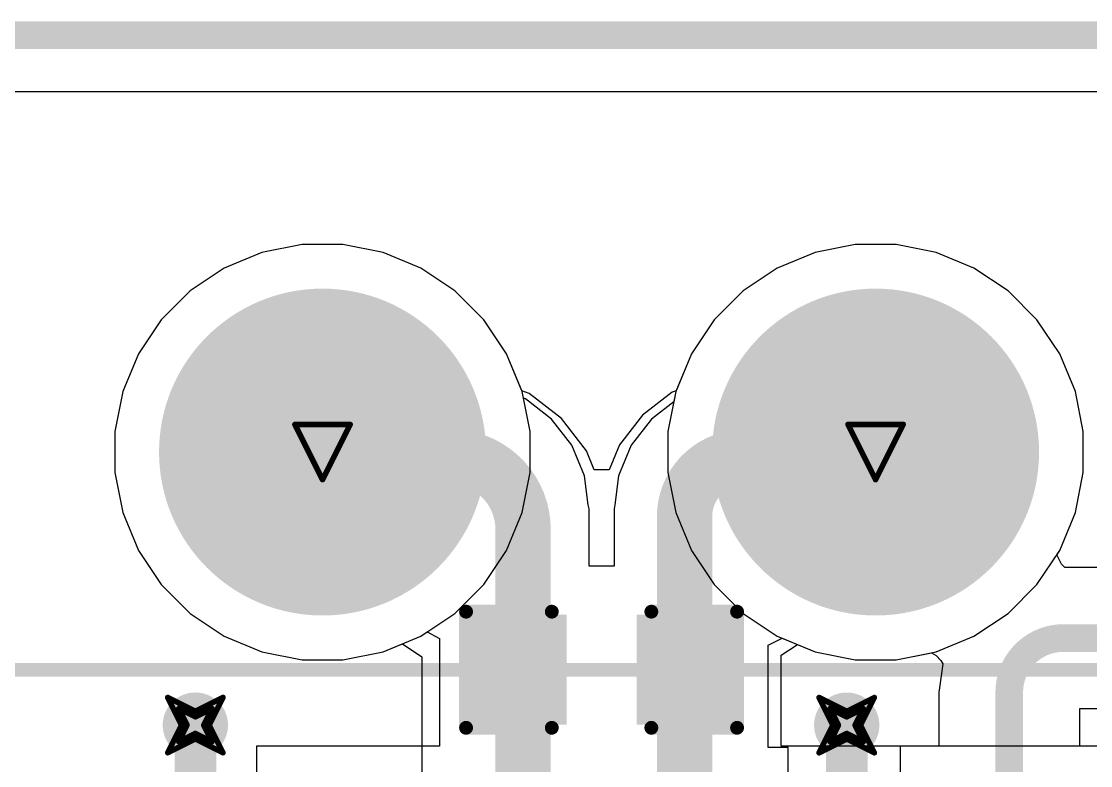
# Model space of a CAD drawing. Header units: inches. Extents: x -2 to 5376, y -4 to 5426.
# Drawn here: x 57.08 to 66.9, y 89.8 to 96.64 of the extents above; entities that cross this region are included whole.
import ezdxf

# ---------------------------------------------------------------- set-up
doc = ezdxf.new("R2010")
doc.units = ezdxf.units.IN
for name, color, linetype in [('Board Outline', 216, 'Continuous'), ('Bottom Layer', 5, 'Continuous'), ('Bottom Overlay', 54, 'Continuous'), ('Bottom Paste', 16, 'Continuous'), ('Bottom Solder', 6, 'Continuous'), ('Drill Drawing', 1, 'Continuous'), ('Layer 1', 16, 'Continuous'), ('Layer 2', 76, 'Continuous'), ('Multi-Layer', 9, 'Continuous'), ('Pad Holes', 156, 'Continuous'), ('Top Layer', 1, 'Continuous'), ('Top Overlay', 2, 'Continuous'), ('Top Solder', 216, 'Continuous'), ('Via Holes', 16, 'Continuous')]:
    doc.layers.add(name, color=color, linetype=linetype)

# ---------------------------------------------------------------- blocks, each defined once
blk = doc.blocks.new('C___0603_B_112')
at = {"layer": 'Bottom Layer'}
for points in [[(-1.143, -0.4445), (-1.143, 0.4445), (-0.381, 0.4445), (-0.381, -0.4445)], [(0.381, -0.4445), (0.381, 0.4445), (1.143, 0.4445), (1.143, -0.4445)]]:
    blk.add_hatch(color=5, dxfattribs=at).paths.add_polyline_path(points)
at = {"layer": 'Bottom Paste'}
for points in [[(-1.143, -0.4445), (-1.143, 0.4445), (-0.381, 0.4445), (-0.381, -0.4445)], [(0.381, -0.4445), (0.381, 0.4445), (1.143, 0.4445), (1.143, -0.4445)]]:
    blk.add_hatch(color=16, dxfattribs=at).paths.add_polyline_path(points)
at = {"layer": 'Bottom Solder'}
for points in [[(-1.203, -0.5045), (-1.203, 0.5045), (-0.321, 0.5045), (-0.321, -0.5045)], [(0.321, -0.5045), (0.321, 0.5045), (1.203, 0.5045), (1.203, -0.5045)]]:
    blk.add_hatch(color=6, dxfattribs=at).paths.add_polyline_path(points)
at = {"layer": 'Bottom Overlay'}
for points in [[(-1.2446, 0.5334, 0.127, 0.127, 0), (-0.4572, 0.5334, 0.127, 0.127, 0)], [(-1.2446, -0.5334, 0.127, 0.127, 0), (-1.2446, 0.5334, 0.127, 0.127, 0)], [(0.4572, 0.5334, 0.127, 0.127, 0), (1.2446, 0.5334, 0.127, 0.127, 0)], [(1.2446, -0.5334, 0.127, 0.127, 0), (1.2446, 0.5334, 0.127, 0.127, 0)], [(-1.2446, -0.5334, 0.127, 0.127, 0), (-0.4572, -0.5334, 0.127, 0.127, 0)], [(0.4572, -0.5334, 0.127, 0.127, 0), (1.2446, -0.5334, 0.127, 0.127, 0)]]:
    blk.add_lwpolyline(points, format="xyseb", dxfattribs=at)
for points in [[(-1.2764, 0.5334, 0.0635, 0.0635, 1), (-1.2128, 0.5334, 0.0635, 0.0635, 1)], [(-1.2764, 0.5334, 0.0635, 0.0635, 1), (-1.2128, 0.5334, 0.0635, 0.0635, 1)], [(-0.4889, 0.5334, 0.0635, 0.0635, 1), (-0.4254, 0.5334, 0.0635, 0.0635, 1)], [(0.4254, 0.5334, 0.0635, 0.0635, 1), (0.4889, 0.5334, 0.0635, 0.0635, 1)], [(1.2128, 0.5334, 0.0635, 0.0635, 1), (1.2764, 0.5334, 0.0635, 0.0635, 1)], [(1.2128, 0.5334, 0.0635, 0.0635, 1), (1.2764, 0.5334, 0.0635, 0.0635, 1)], [(-1.2764, -0.5334, 0.0635, 0.0635, 1), (-1.2128, -0.5334, 0.0635, 0.0635, 1)], [(-1.2764, -0.5334, 0.0635, 0.0635, 1), (-1.2128, -0.5334, 0.0635, 0.0635, 1)], [(-0.4889, -0.5334, 0.0635, 0.0635, 1), (-0.4254, -0.5334, 0.0635, 0.0635, 1)], [(0.4254, -0.5334, 0.0635, 0.0635, 1), (0.4889, -0.5334, 0.0635, 0.0635, 1)], [(1.2128, -0.5334, 0.0635, 0.0635, 1), (1.2764, -0.5334, 0.0635, 0.0635, 1)], [(1.2128, -0.5334, 0.0635, 0.0635, 1), (1.2764, -0.5334, 0.0635, 0.0635, 1)]]:
    blk.add_lwpolyline(points, format="xyseb", close=True, dxfattribs=at)
blk = doc.blocks.new('DB2ERM_5_08_12P_GN_128')
at = {"layer": 'Bottom Layer'}
h = blk.add_hatch(color=5, dxfattribs=at)
edge = h.paths.add_edge_path()
edge.add_arc((2.54, 0), 1.4, 0, 360)
h = blk.add_hatch(color=5, dxfattribs=at)
edge = h.paths.add_edge_path()
edge.add_arc((7.62, 0), 1.4, 0, 360)
at = {"layer": 'Bottom Solder'}
h = blk.add_hatch(color=6, dxfattribs=at)
edge = h.paths.add_edge_path()
edge.add_arc((2.54, 0), 1.5016, 0, 360)
h = blk.add_hatch(color=6, dxfattribs=at)
edge = h.paths.add_edge_path()
edge.add_arc((7.62, 0), 1.5016, 0, 360)
at = {"layer": 'Layer 1'}
h = blk.add_hatch(color=16, dxfattribs=at)
edge = h.paths.add_edge_path()
edge.add_arc((2.54, 0), 1.4, 0, 360)
h = blk.add_hatch(color=16, dxfattribs=at)
edge = h.paths.add_edge_path()
edge.add_arc((7.62, 0), 1.4, 0, 360)
at = {"layer": 'Layer 2'}
h = blk.add_hatch(color=76, dxfattribs=at)
edge = h.paths.add_edge_path()
edge.add_arc((2.54, 0), 1.4, 0, 360)
h = blk.add_hatch(color=76, dxfattribs=at)
edge = h.paths.add_edge_path()
edge.add_arc((7.62, 0), 1.4, 0, 360)
at = {"layer": 'Multi-Layer'}
h = blk.add_hatch(color=9, dxfattribs=at)
edge = h.paths.add_edge_path()
edge.add_arc((2.54, 0), 1.4, 0, 360)
h = blk.add_hatch(color=9, dxfattribs=at)
edge = h.paths.add_edge_path()
edge.add_arc((7.62, 0), 1.4, 0, 360)
at = {"layer": 'Pad Holes'}
h = blk.add_hatch(color=7, dxfattribs=at)
edge = h.paths.add_edge_path()
edge.add_arc((2.54, 0), 0.95, 0, 360)
h = blk.add_hatch(color=7, dxfattribs=at)
edge = h.paths.add_edge_path()
edge.add_arc((7.62, 0), 0.95, 0, 360)
at = {"layer": 'Top Layer'}
h = blk.add_hatch(color=1, dxfattribs=at)
edge = h.paths.add_edge_path()
edge.add_arc((2.54, 0), 1.4, 0, 360)
h = blk.add_hatch(color=1, dxfattribs=at)
edge = h.paths.add_edge_path()
edge.add_arc((7.62, 0), 1.4, 0, 360)
at = {"layer": 'Top Solder'}
h = blk.add_hatch(color=216, dxfattribs=at)
edge = h.paths.add_edge_path()
edge.add_arc((2.54, 0), 1.5016, 0, 360)
h = blk.add_hatch(color=216, dxfattribs=at)
edge = h.paths.add_edge_path()
edge.add_arc((7.62, 0), 1.5016, 0, 360)
at = {"layer": 'Top Overlay'}
blk.add_lwpolyline([(35.6362, 2, 0.127, 0.127, 0), (-35.6362, 2, 0.127, 0.127, 0)], format="xyseb", dxfattribs=at)

msp = doc.modelspace()

# ---------------------------------------------------------------- hatches: boundary and pattern name
at = {"layer": 'Bottom Layer'}
h = msp.add_hatch(color=5, dxfattribs=at)
edge = h.paths.add_edge_path()
edge.add_arc((58.677, 90.1706), 0.3, 0, 360)
h = msp.add_hatch(color=5, dxfattribs=at)
edge = h.paths.add_edge_path()
edge.add_arc((64.6598, 90.17), 0.3, 0, 360)
at = {"layer": 'Layer 1'}
h = msp.add_hatch(color=16, dxfattribs=at)
edge = h.paths.add_edge_path()
edge.add_arc((58.677, 90.1706), 0.3, 0, 360)
h = msp.add_hatch(color=16, dxfattribs=at)
edge = h.paths.add_edge_path()
edge.add_arc((64.6598, 90.17), 0.3, 0, 360)
at = {"layer": 'Layer 2'}
h = msp.add_hatch(color=76, dxfattribs=at)
edge = h.paths.add_edge_path()
edge.add_arc((58.677, 90.1706), 0.3, 0, 360)
h = msp.add_hatch(color=76, dxfattribs=at)
edge = h.paths.add_edge_path()
edge.add_arc((64.6598, 90.17), 0.3, 0, 360)
at = {"layer": 'Top Layer'}
h = msp.add_hatch(color=1, dxfattribs=at)
edge = h.paths.add_edge_path()
edge.add_arc((58.677, 90.1706), 0.3, 0, 360)
h = msp.add_hatch(color=1, dxfattribs=at)
edge = h.paths.add_edge_path()
edge.add_arc((64.6598, 90.17), 0.3, 0, 360)
at = {"layer": 'Via Holes'}
h = msp.add_hatch(color=7, dxfattribs=at)
edge = h.paths.add_edge_path()
edge.add_arc((58.677, 90.1706), 0.15, 0, 360)
h = msp.add_hatch(color=7, dxfattribs=at)
edge = h.paths.add_edge_path()
edge.add_arc((64.6598, 90.17), 0.15, 0, 360)

# ---------------------------------------------------------------- linework, layer by layer
at = {"layer": 'Board Outline'}
msp.add_lwpolyline([(1.478, 96.5092, 0.254, 0.254, 0), (135.382, 96.5092, 0.254, 0.254, 0)], format="xyseb", dxfattribs=at)
at = {"layer": 'Bottom Layer'}
for p, q in [((29.972, 95.9912), (109.0545, 95.9912)), ((59.6571, 94.5872), (59.2885, 94.5139)), ((60.0329, 94.5872), (59.6571, 94.5872)), ((60.4016, 94.5139), (60.0329, 94.5872)), ((64.7371, 94.5872), (64.3685, 94.5139)), ((65.1129, 94.5872), (64.7371, 94.5872)), ((65.4816, 94.5139), (65.1129, 94.5872)), ((59.2885, 94.5139), (58.9413, 94.3701)), ((60.7488, 94.3701), (60.4016, 94.5139)), ((64.3685, 94.5139), (64.0213, 94.3701)), ((65.8288, 94.3701), (65.4816, 94.5139)), ((58.9413, 94.3701), (58.6287, 94.1613)), ((61.0613, 94.1613), (60.7488, 94.3701)), ((64.0213, 94.3701), (63.7087, 94.1613)), ((66.1413, 94.1613), (65.8288, 94.3701)), ((58.6287, 94.1613), (58.363, 93.8955)), ((61.3271, 93.8955), (61.0613, 94.1613)), ((63.7087, 94.1613), (63.443, 93.8955)), ((66.4071, 93.8955), (66.1413, 94.1613)), ((58.363, 93.8955), (58.1542, 93.583)), ((61.5359, 93.583), (61.3271, 93.8955)), ((63.443, 93.8955), (63.2342, 93.583)), ((66.6159, 93.583), (66.4071, 93.8955)), ((58.1542, 93.583), (58.0104, 93.2358)), ((61.6797, 93.2358), (61.5359, 93.583)), ((63.2342, 93.583), (63.0904, 93.2358)), ((66.7597, 93.2358), (66.6159, 93.583)), ((58.0104, 93.2358), (57.937, 92.8671)), ((61.6918, 93.1749), (61.6797, 93.2358)), ((63.0904, 93.2358), (63.0713, 93.1399)), ((66.833, 92.8671), (66.7597, 93.2358)), ((61.7084, 93.1681), (61.6918, 93.1749)), ((61.9497, 92.9829), (61.7084, 93.1681)), ((63.0713, 93.1399), (62.8666, 92.9829)), ((62.1349, 92.7415), (61.9497, 92.9829)), ((62.8666, 92.9829), (62.6814, 92.7415)), ((57.937, 92.8671), (57.937, 92.4913)), ((66.833, 92.4913), (66.833, 92.8671)), ((62.2514, 92.4604), (62.1349, 92.7415)), ((62.6814, 92.7415), (62.565, 92.4604)), ((57.937, 92.4913), (58.0104, 92.1227)), ((62.2862, 92.1955), (62.2514, 92.4604)), ((62.565, 92.4604), (62.5301, 92.1955)), ((66.7597, 92.1227), (66.833, 92.4913)), ((58.0104, 92.1227), (58.1542, 91.7755)), ((62.2935, 92.1588), (62.2862, 92.1955)), ((62.2935, 91.6318), (62.2935, 92.1588)), ((62.5301, 92.1955), (62.5228, 92.1588)), ((62.5228, 92.1588), (62.5228, 91.6901)), ((66.6159, 91.7755), (66.7597, 92.1227)), ((58.1542, 91.7755), (58.363, 91.4629)), ((66.4071, 91.4629), (66.6159, 91.7755)), ((62.5227, 91.6318), (62.2935, 91.6318)), ((62.5228, 91.6901), (62.5227, 91.6893)), ((62.5227, 91.6893), (62.5227, 91.6318)), ((58.363, 91.4629), (58.6287, 91.1972)), ((66.1413, 91.1972), (66.4071, 91.4629)), ((58.6287, 91.1972), (58.9413, 90.9884)), ((65.8288, 90.9884), (66.1413, 91.1972)), ((58.9413, 90.9884), (59.2885, 90.8446)), ((65.4816, 90.8446), (65.8288, 90.9884)), ((60.4016, 90.8446), (60.5792, 90.9181)), ((60.5792, 90.9181), (60.757, 90.7993)), ((64.059, 90.8127), (64.2068, 90.9115)), ((64.2068, 90.9115), (64.3685, 90.8446)), ((59.2885, 90.8446), (59.6571, 90.7712)), ((59.6571, 90.7712), (60.0329, 90.7712)), ((60.0329, 90.7712), (60.4016, 90.8446)), ((60.757, 90.7993), (60.757, 89.7268)), ((64.059, 89.9764), (64.059, 90.8127)), ((64.3685, 90.8446), (64.7371, 90.7712)), ((64.7371, 90.7712), (65.1129, 90.7712)), ((65.1129, 90.7712), (65.4816, 90.8446)), ((65.1494, 89.9764), (64.059, 89.9764)), ((67.0544, 89.977), (65.1494, 89.977)), ((65.1494, 89.977), (65.1494, 89.9764))]:
    msp.add_line(p, q, dxfattribs=at)
for points in [[(59.845, 92.6792, 0.254, 0.254, 0), (61.1257, 92.6792, 0.254, 0.254, 0)], [(61.1257, 92.6792, 0.254, 0.254, -0.414214), (61.6461, 92.1588, 0.254, 0.254, 0)], [(63.1703, 92.1588, 0.254, 0.254, -0.414214), (63.6907, 92.6792, 0.254, 0.254, 0)], [(63.6907, 92.6792, 0.254, 0.254, 0), (64.925, 92.6792, 0.254, 0.254, 0)], [(61.6461, 90.6792, 0.254, 0.254, 0), (61.6461, 92.1588, 0.254, 0.254, 0)], [(63.1703, 91.6893, 0.254, 0.254, 0), (63.1703, 92.1588, 0.254, 0.254, 0)], [(63.1701, 90.6792, 0.254, 0.254, 0), (63.1701, 91.6893, 0.254, 0.254, 0)], [(63.1701, 91.6893, 0.254, 0.254, 0), (63.1703, 91.6893, 0.254, 0.254, 0)], [(61.6474, 86.7159, 0.254, 0.254, 0), (61.6474, 90.678, 0.254, 0.254, 0)]]:
    msp.add_lwpolyline(points, format="xyseb", dxfattribs=at)
for points in [[(59.7815, 92.6792, 0.127, 0.127, 1), (59.9085, 92.6792, 0.127, 0.127, 1)], [(61.0622, 92.6792, 0.127, 0.127, 1), (61.1892, 92.6792, 0.127, 0.127, 1)], [(61.0622, 92.6792, 0.127, 0.127, 1), (61.1892, 92.6792, 0.127, 0.127, 1)], [(63.6272, 92.6792, 0.127, 0.127, 1), (63.7542, 92.6792, 0.127, 0.127, 1)], [(63.6272, 92.6792, 0.127, 0.127, 1), (63.7542, 92.6792, 0.127, 0.127, 1)], [(64.8615, 92.6792, 0.127, 0.127, 1), (64.9885, 92.6792, 0.127, 0.127, 1)], [(61.5826, 92.1588, 0.127, 0.127, 1), (61.7096, 92.1588, 0.127, 0.127, 1)], [(61.5826, 92.1588, 0.127, 0.127, 1), (61.7096, 92.1588, 0.127, 0.127, 1)], [(63.1068, 92.1588, 0.127, 0.127, 1), (63.2338, 92.1588, 0.127, 0.127, 1)], [(63.1068, 92.1588, 0.127, 0.127, 1), (63.2338, 92.1588, 0.127, 0.127, 1)], [(63.1066, 91.6893, 0.127, 0.127, 1), (63.2336, 91.6893, 0.127, 0.127, 1)], [(63.1066, 91.6893, 0.127, 0.127, 1), (63.2336, 91.6893, 0.127, 0.127, 1)], [(63.1068, 91.6893, 0.127, 0.127, 1), (63.2338, 91.6893, 0.127, 0.127, 1)], [(63.1068, 91.6893, 0.127, 0.127, 1), (63.2338, 91.6893, 0.127, 0.127, 1)], [(61.5826, 90.6792, 0.127, 0.127, 1), (61.7096, 90.6792, 0.127, 0.127, 1)], [(61.5839, 90.678, 0.127, 0.127, 1), (61.7109, 90.678, 0.127, 0.127, 1)], [(63.1066, 90.6792, 0.127, 0.127, 1), (63.2336, 90.6792, 0.127, 0.127, 1)]]:
    msp.add_lwpolyline(points, format="xyseb", close=True, dxfattribs=at)
at = {"layer": 'Drill Drawing'}
for points in [[(59.591, 92.9332, 0.0508, 0.0508, 0), (60.099, 92.9332, 0.0508, 0.0508, 0)], [(59.591, 92.9332, 0.0508, 0.0508, 0), (59.845, 92.4252, 0.0508, 0.0508, 0)], [(59.845, 92.4252, 0.0508, 0.0508, 0), (60.099, 92.9332, 0.0508, 0.0508, 0)], [(64.671, 92.9332, 0.0508, 0.0508, 0), (65.179, 92.9332, 0.0508, 0.0508, 0)], [(64.671, 92.9332, 0.0508, 0.0508, 0), (64.925, 92.4252, 0.0508, 0.0508, 0)], [(64.925, 92.4252, 0.0508, 0.0508, 0), (65.179, 92.9332, 0.0508, 0.0508, 0)], [(58.423, 90.4246, 0.0508, 0.0508, 0), (58.677, 90.2976, 0.0508, 0.0508, 0)], [(58.423, 90.4246, 0.0508, 0.0508, 0), (58.55, 90.1706, 0.0508, 0.0508, 0)], [(58.677, 90.2976, 0.0508, 0.0508, 0), (58.931, 90.4246, 0.0508, 0.0508, 0)], [(58.804, 90.1706, 0.0508, 0.0508, 0), (58.931, 90.4246, 0.0508, 0.0508, 0)], [(64.4058, 90.424, 0.0508, 0.0508, 0), (64.6598, 90.297, 0.0508, 0.0508, 0)], [(64.4058, 90.424, 0.0508, 0.0508, 0), (64.5328, 90.17, 0.0508, 0.0508, 0)], [(64.6598, 90.297, 0.0508, 0.0508, 0), (64.9138, 90.424, 0.0508, 0.0508, 0)], [(64.7868, 90.17, 0.0508, 0.0508, 0), (64.9138, 90.424, 0.0508, 0.0508, 0)], [(58.5246, 90.323, 0.0508, 0.0508, 0), (58.677, 90.2468, 0.0508, 0.0508, 0)], [(58.5246, 90.323, 0.0508, 0.0508, 0), (58.6008, 90.1706, 0.0508, 0.0508, 0)], [(58.677, 90.2468, 0.0508, 0.0508, 0), (58.8294, 90.323, 0.0508, 0.0508, 0)], [(58.7532, 90.1706, 0.0508, 0.0508, 0), (58.8294, 90.323, 0.0508, 0.0508, 0)], [(64.5074, 90.3224, 0.0508, 0.0508, 0), (64.6598, 90.2462, 0.0508, 0.0508, 0)], [(64.5074, 90.3224, 0.0508, 0.0508, 0), (64.5836, 90.17, 0.0508, 0.0508, 0)], [(64.6598, 90.2462, 0.0508, 0.0508, 0), (64.8122, 90.3224, 0.0508, 0.0508, 0)], [(64.736, 90.17, 0.0508, 0.0508, 0), (64.8122, 90.3224, 0.0508, 0.0508, 0)], [(58.423, 89.9166, 0.0508, 0.0508, 0), (58.55, 90.1706, 0.0508, 0.0508, 0)], [(58.5246, 90.0182, 0.0508, 0.0508, 0), (58.6008, 90.1706, 0.0508, 0.0508, 0)], [(58.7532, 90.1706, 0.0508, 0.0508, 0), (58.8294, 90.0182, 0.0508, 0.0508, 0)], [(58.804, 90.1706, 0.0508, 0.0508, 0), (58.931, 89.9166, 0.0508, 0.0508, 0)], [(64.4058, 89.916, 0.0508, 0.0508, 0), (64.5328, 90.17, 0.0508, 0.0508, 0)], [(64.5074, 90.0176, 0.0508, 0.0508, 0), (64.5836, 90.17, 0.0508, 0.0508, 0)], [(64.736, 90.17, 0.0508, 0.0508, 0), (64.8122, 90.0176, 0.0508, 0.0508, 0)], [(64.7868, 90.17, 0.0508, 0.0508, 0), (64.9138, 89.916, 0.0508, 0.0508, 0)], [(58.423, 89.9166, 0.0508, 0.0508, 0), (58.677, 90.0436, 0.0508, 0.0508, 0)], [(58.5246, 90.0182, 0.0508, 0.0508, 0), (58.677, 90.0944, 0.0508, 0.0508, 0)], [(58.677, 90.0944, 0.0508, 0.0508, 0), (58.8294, 90.0182, 0.0508, 0.0508, 0)], [(58.677, 90.0436, 0.0508, 0.0508, 0), (58.931, 89.9166, 0.0508, 0.0508, 0)], [(64.4058, 89.916, 0.0508, 0.0508, 0), (64.6598, 90.043, 0.0508, 0.0508, 0)], [(64.5074, 90.0176, 0.0508, 0.0508, 0), (64.6598, 90.0938, 0.0508, 0.0508, 0)], [(64.6598, 90.0938, 0.0508, 0.0508, 0), (64.8122, 90.0176, 0.0508, 0.0508, 0)], [(64.6598, 90.043, 0.0508, 0.0508, 0), (64.9138, 89.916, 0.0508, 0.0508, 0)]]:
    msp.add_lwpolyline(points, format="xyseb", dxfattribs=at)
for points in [[(59.5783, 92.9332, 0.0254, 0.0254, 1), (59.6037, 92.9332, 0.0254, 0.0254, 1)], [(59.5783, 92.9332, 0.0254, 0.0254, 1), (59.6037, 92.9332, 0.0254, 0.0254, 1)], [(60.0863, 92.9332, 0.0254, 0.0254, 1), (60.1117, 92.9332, 0.0254, 0.0254, 1)], [(60.0863, 92.9332, 0.0254, 0.0254, 1), (60.1117, 92.9332, 0.0254, 0.0254, 1)], [(64.6583, 92.9332, 0.0254, 0.0254, 1), (64.6837, 92.9332, 0.0254, 0.0254, 1)], [(64.6583, 92.9332, 0.0254, 0.0254, 1), (64.6837, 92.9332, 0.0254, 0.0254, 1)], [(65.1663, 92.9332, 0.0254, 0.0254, 1), (65.1917, 92.9332, 0.0254, 0.0254, 1)], [(65.1663, 92.9332, 0.0254, 0.0254, 1), (65.1917, 92.9332, 0.0254, 0.0254, 1)], [(59.8323, 92.4252, 0.0254, 0.0254, 1), (59.8577, 92.4252, 0.0254, 0.0254, 1)], [(59.8323, 92.4252, 0.0254, 0.0254, 1), (59.8577, 92.4252, 0.0254, 0.0254, 1)], [(64.9123, 92.4252, 0.0254, 0.0254, 1), (64.9377, 92.4252, 0.0254, 0.0254, 1)], [(64.9123, 92.4252, 0.0254, 0.0254, 1), (64.9377, 92.4252, 0.0254, 0.0254, 1)], [(58.4103, 90.4246, 0.0254, 0.0254, 1), (58.4357, 90.4246, 0.0254, 0.0254, 1)], [(58.4103, 90.4246, 0.0254, 0.0254, 1), (58.4357, 90.4246, 0.0254, 0.0254, 1)], [(58.9183, 90.4246, 0.0254, 0.0254, 1), (58.9437, 90.4246, 0.0254, 0.0254, 1)], [(58.9183, 90.4246, 0.0254, 0.0254, 1), (58.9437, 90.4246, 0.0254, 0.0254, 1)], [(64.3931, 90.424, 0.0254, 0.0254, 1), (64.4185, 90.424, 0.0254, 0.0254, 1)], [(64.3931, 90.424, 0.0254, 0.0254, 1), (64.4185, 90.424, 0.0254, 0.0254, 1)], [(64.9011, 90.424, 0.0254, 0.0254, 1), (64.9265, 90.424, 0.0254, 0.0254, 1)], [(64.9011, 90.424, 0.0254, 0.0254, 1), (64.9265, 90.424, 0.0254, 0.0254, 1)], [(58.5119, 90.323, 0.0254, 0.0254, 1), (58.5373, 90.323, 0.0254, 0.0254, 1)], [(58.5119, 90.323, 0.0254, 0.0254, 1), (58.5373, 90.323, 0.0254, 0.0254, 1)], [(58.6643, 90.2976, 0.0254, 0.0254, 1), (58.6897, 90.2976, 0.0254, 0.0254, 1)], [(58.6643, 90.2976, 0.0254, 0.0254, 1), (58.6897, 90.2976, 0.0254, 0.0254, 1)], [(58.6643, 90.2468, 0.0254, 0.0254, 1), (58.6897, 90.2468, 0.0254, 0.0254, 1)], [(58.6643, 90.2468, 0.0254, 0.0254, 1), (58.6897, 90.2468, 0.0254, 0.0254, 1)], [(58.8167, 90.323, 0.0254, 0.0254, 1), (58.8421, 90.323, 0.0254, 0.0254, 1)], [(58.8167, 90.323, 0.0254, 0.0254, 1), (58.8421, 90.323, 0.0254, 0.0254, 1)], [(64.4947, 90.3224, 0.0254, 0.0254, 1), (64.5201, 90.3224, 0.0254, 0.0254, 1)], [(64.4947, 90.3224, 0.0254, 0.0254, 1), (64.5201, 90.3224, 0.0254, 0.0254, 1)], [(64.6471, 90.297, 0.0254, 0.0254, 1), (64.6725, 90.297, 0.0254, 0.0254, 1)], [(64.6471, 90.297, 0.0254, 0.0254, 1), (64.6725, 90.297, 0.0254, 0.0254, 1)], [(64.6471, 90.2462, 0.0254, 0.0254, 1), (64.6725, 90.2462, 0.0254, 0.0254, 1)], [(64.6471, 90.2462, 0.0254, 0.0254, 1), (64.6725, 90.2462, 0.0254, 0.0254, 1)], [(64.7995, 90.3224, 0.0254, 0.0254, 1), (64.8249, 90.3224, 0.0254, 0.0254, 1)], [(64.7995, 90.3224, 0.0254, 0.0254, 1), (64.8249, 90.3224, 0.0254, 0.0254, 1)], [(58.5373, 90.1706, 0.0254, 0.0254, 1), (58.5627, 90.1706, 0.0254, 0.0254, 1)], [(58.5373, 90.1706, 0.0254, 0.0254, 1), (58.5627, 90.1706, 0.0254, 0.0254, 1)], [(58.5881, 90.1706, 0.0254, 0.0254, 1), (58.6135, 90.1706, 0.0254, 0.0254, 1)], [(58.5881, 90.1706, 0.0254, 0.0254, 1), (58.6135, 90.1706, 0.0254, 0.0254, 1)], [(58.7405, 90.1706, 0.0254, 0.0254, 1), (58.7659, 90.1706, 0.0254, 0.0254, 1)], [(58.7405, 90.1706, 0.0254, 0.0254, 1), (58.7659, 90.1706, 0.0254, 0.0254, 1)], [(58.7913, 90.1706, 0.0254, 0.0254, 1), (58.8167, 90.1706, 0.0254, 0.0254, 1)], [(58.7913, 90.1706, 0.0254, 0.0254, 1), (58.8167, 90.1706, 0.0254, 0.0254, 1)], [(64.5201, 90.17, 0.0254, 0.0254, 1), (64.5455, 90.17, 0.0254, 0.0254, 1)], [(64.5201, 90.17, 0.0254, 0.0254, 1), (64.5455, 90.17, 0.0254, 0.0254, 1)], [(64.5709, 90.17, 0.0254, 0.0254, 1), (64.5963, 90.17, 0.0254, 0.0254, 1)], [(64.5709, 90.17, 0.0254, 0.0254, 1), (64.5963, 90.17, 0.0254, 0.0254, 1)], [(64.7233, 90.17, 0.0254, 0.0254, 1), (64.7487, 90.17, 0.0254, 0.0254, 1)], [(64.7233, 90.17, 0.0254, 0.0254, 1), (64.7487, 90.17, 0.0254, 0.0254, 1)], [(64.7741, 90.17, 0.0254, 0.0254, 1), (64.7995, 90.17, 0.0254, 0.0254, 1)], [(64.7741, 90.17, 0.0254, 0.0254, 1), (64.7995, 90.17, 0.0254, 0.0254, 1)], [(58.6643, 90.0944, 0.0254, 0.0254, 1), (58.6897, 90.0944, 0.0254, 0.0254, 1)], [(58.6643, 90.0944, 0.0254, 0.0254, 1), (58.6897, 90.0944, 0.0254, 0.0254, 1)], [(58.6643, 90.0436, 0.0254, 0.0254, 1), (58.6897, 90.0436, 0.0254, 0.0254, 1)], [(58.6643, 90.0436, 0.0254, 0.0254, 1), (58.6897, 90.0436, 0.0254, 0.0254, 1)], [(64.6471, 90.0938, 0.0254, 0.0254, 1), (64.6725, 90.0938, 0.0254, 0.0254, 1)], [(64.6471, 90.0938, 0.0254, 0.0254, 1), (64.6725, 90.0938, 0.0254, 0.0254, 1)], [(64.6471, 90.043, 0.0254, 0.0254, 1), (64.6725, 90.043, 0.0254, 0.0254, 1)], [(64.6471, 90.043, 0.0254, 0.0254, 1), (64.6725, 90.043, 0.0254, 0.0254, 1)], [(58.5119, 90.0182, 0.0254, 0.0254, 1), (58.5373, 90.0182, 0.0254, 0.0254, 1)], [(58.5119, 90.0182, 0.0254, 0.0254, 1), (58.5373, 90.0182, 0.0254, 0.0254, 1)], [(58.8167, 90.0182, 0.0254, 0.0254, 1), (58.8421, 90.0182, 0.0254, 0.0254, 1)], [(58.8167, 90.0182, 0.0254, 0.0254, 1), (58.8421, 90.0182, 0.0254, 0.0254, 1)], [(64.4947, 90.0176, 0.0254, 0.0254, 1), (64.5201, 90.0176, 0.0254, 0.0254, 1)], [(64.4947, 90.0176, 0.0254, 0.0254, 1), (64.5201, 90.0176, 0.0254, 0.0254, 1)], [(64.7995, 90.0176, 0.0254, 0.0254, 1), (64.8249, 90.0176, 0.0254, 0.0254, 1)], [(64.7995, 90.0176, 0.0254, 0.0254, 1), (64.8249, 90.0176, 0.0254, 0.0254, 1)], [(58.4103, 89.9166, 0.0254, 0.0254, 1), (58.4357, 89.9166, 0.0254, 0.0254, 1)], [(58.4103, 89.9166, 0.0254, 0.0254, 1), (58.4357, 89.9166, 0.0254, 0.0254, 1)], [(58.9183, 89.9166, 0.0254, 0.0254, 1), (58.9437, 89.9166, 0.0254, 0.0254, 1)], [(58.9183, 89.9166, 0.0254, 0.0254, 1), (58.9437, 89.9166, 0.0254, 0.0254, 1)], [(64.3931, 89.916, 0.0254, 0.0254, 1), (64.4185, 89.916, 0.0254, 0.0254, 1)], [(64.3931, 89.916, 0.0254, 0.0254, 1), (64.4185, 89.916, 0.0254, 0.0254, 1)], [(64.9011, 89.916, 0.0254, 0.0254, 1), (64.9265, 89.916, 0.0254, 0.0254, 1)], [(64.9011, 89.916, 0.0254, 0.0254, 1), (64.9265, 89.916, 0.0254, 0.0254, 1)]]:
    msp.add_lwpolyline(points, format="xyseb", close=True, dxfattribs=at)
at = {"layer": 'Layer 1'}
for p, q in [((3.7974, 95.9912), (109.0545, 95.9912)), ((59.6571, 94.5872), (59.2885, 94.5139)), ((60.0329, 94.5872), (59.6571, 94.5872)), ((60.4016, 94.5139), (60.0329, 94.5872)), ((64.7371, 94.5872), (64.3685, 94.5139)), ((65.1129, 94.5872), (64.7371, 94.5872)), ((65.4816, 94.5139), (65.1129, 94.5872)), ((59.2885, 94.5139), (58.9413, 94.3701)), ((60.7488, 94.3701), (60.4016, 94.5139)), ((64.3685, 94.5139), (64.0213, 94.3701)), ((65.8288, 94.3701), (65.4816, 94.5139)), ((58.9413, 94.3701), (58.6287, 94.1613)), ((61.0613, 94.1613), (60.7488, 94.3701)), ((64.0213, 94.3701), (63.7087, 94.1613)), ((66.1413, 94.1613), (65.8288, 94.3701)), ((58.6287, 94.1613), (58.363, 93.8955)), ((61.3271, 93.8955), (61.0613, 94.1613)), ((63.7087, 94.1613), (63.443, 93.8955)), ((66.4071, 93.8955), (66.1413, 94.1613)), ((58.363, 93.8955), (58.1542, 93.583)), ((61.5359, 93.583), (61.3271, 93.8955)), ((63.443, 93.8955), (63.2342, 93.583)), ((66.6159, 93.583), (66.4071, 93.8955)), ((58.1542, 93.583), (58.0104, 93.2358)), ((61.6797, 93.2358), (61.5359, 93.583)), ((63.2342, 93.583), (63.0904, 93.2358)), ((66.7597, 93.2358), (66.6159, 93.583)), ((58.0104, 93.2358), (57.937, 92.8671)), ((61.753, 92.8671), (61.6797, 93.2358)), ((63.0904, 93.2358), (63.017, 92.8671)), ((66.833, 92.8671), (66.7597, 93.2358)), ((57.937, 92.8671), (57.937, 92.4913)), ((61.753, 92.4913), (61.753, 92.8671)), ((63.017, 92.8671), (63.017, 92.4913)), ((66.833, 92.4913), (66.833, 92.8671)), ((57.937, 92.4913), (58.0104, 92.1227)), ((61.6797, 92.1227), (61.753, 92.4913)), ((63.017, 92.4913), (63.0904, 92.1227)), ((66.7597, 92.1227), (66.833, 92.4913)), ((58.0104, 92.1227), (58.1542, 91.7755)), ((61.5359, 91.7755), (61.6797, 92.1227)), ((63.0904, 92.1227), (63.2342, 91.7755)), ((66.6159, 91.7755), (66.7597, 92.1227)), ((58.1542, 91.7755), (58.363, 91.4629)), ((61.3271, 91.4629), (61.5359, 91.7755)), ((63.2342, 91.7755), (63.443, 91.4629)), ((66.4071, 91.4629), (66.6159, 91.7755)), ((58.363, 91.4629), (58.6287, 91.1972)), ((61.0613, 91.1972), (61.3271, 91.4629)), ((63.443, 91.4629), (63.7087, 91.1972)), ((66.1413, 91.1972), (66.4071, 91.4629)), ((58.6287, 91.1972), (58.9413, 90.9884)), ((60.7488, 90.9884), (61.0613, 91.1972)), ((63.7087, 91.1972), (64.0213, 90.9884)), ((65.8288, 90.9884), (66.1413, 91.1972)), ((58.9413, 90.9884), (59.2885, 90.8446)), ((60.4016, 90.8446), (60.7488, 90.9884)), ((64.0213, 90.9884), (64.3685, 90.8446)), ((65.4816, 90.8446), (65.8288, 90.9884)), ((59.2885, 90.8446), (59.6571, 90.7712)), ((59.6571, 90.7712), (60.0329, 90.7712)), ((60.0329, 90.7712), (60.4016, 90.8446)), ((64.3685, 90.8446), (64.7371, 90.7712)), ((64.7371, 90.7712), (65.1129, 90.7712)), ((65.1129, 90.7712), (65.4816, 90.8446))]:
    msp.add_line(p, q, dxfattribs=at)
at = {"layer": 'Layer 2'}
for p, q in [((3.7974, 95.9912), (109.0545, 95.9912)), ((59.6571, 94.5872), (59.2885, 94.5139)), ((60.0329, 94.5872), (59.6571, 94.5872)), ((60.4016, 94.5139), (60.0329, 94.5872)), ((64.7371, 94.5872), (64.3685, 94.5139)), ((65.1129, 94.5872), (64.7371, 94.5872)), ((65.4816, 94.5139), (65.1129, 94.5872)), ((59.2885, 94.5139), (58.9413, 94.3701)), ((60.7488, 94.3701), (60.4016, 94.5139)), ((64.3685, 94.5139), (64.0213, 94.3701)), ((65.8288, 94.3701), (65.4816, 94.5139)), ((58.9413, 94.3701), (58.6287, 94.1613)), ((61.0613, 94.1613), (60.7488, 94.3701)), ((64.0213, 94.3701), (63.7087, 94.1613)), ((66.1413, 94.1613), (65.8288, 94.3701)), ((58.6287, 94.1613), (58.363, 93.8955)), ((61.3271, 93.8955), (61.0613, 94.1613)), ((63.7087, 94.1613), (63.443, 93.8955)), ((66.4071, 93.8955), (66.1413, 94.1613)), ((58.363, 93.8955), (58.1542, 93.583)), ((61.5359, 93.583), (61.3271, 93.8955)), ((63.443, 93.8955), (63.2342, 93.583)), ((66.6159, 93.583), (66.4071, 93.8955)), ((58.1542, 93.583), (58.0104, 93.2358)), ((61.6797, 93.2358), (61.5359, 93.583)), ((63.2342, 93.583), (63.0904, 93.2358)), ((66.7597, 93.2358), (66.6159, 93.583)), ((58.0104, 93.2358), (57.937, 92.8671)), ((61.753, 92.8671), (61.6797, 93.2358)), ((63.0904, 93.2358), (63.017, 92.8671)), ((66.833, 92.8671), (66.7597, 93.2358)), ((57.937, 92.8671), (57.937, 92.4913)), ((61.753, 92.4913), (61.753, 92.8671)), ((63.017, 92.8671), (63.017, 92.4913)), ((66.833, 92.4913), (66.833, 92.8671)), ((57.937, 92.4913), (58.0104, 92.1227)), ((61.6797, 92.1227), (61.753, 92.4913)), ((63.017, 92.4913), (63.0904, 92.1227)), ((66.7597, 92.1227), (66.833, 92.4913)), ((58.0104, 92.1227), (58.1542, 91.7755)), ((61.5359, 91.7755), (61.6797, 92.1227)), ((63.0904, 92.1227), (63.2342, 91.7755)), ((66.6159, 91.7755), (66.7597, 92.1227)), ((58.1542, 91.7755), (58.363, 91.4629)), ((61.3271, 91.4629), (61.5359, 91.7755)), ((63.2342, 91.7755), (63.443, 91.4629)), ((66.4071, 91.4629), (66.6159, 91.7755)), ((58.363, 91.4629), (58.6287, 91.1972)), ((61.0613, 91.1972), (61.3271, 91.4629)), ((63.443, 91.4629), (63.7087, 91.1972)), ((66.1413, 91.1972), (66.4071, 91.4629)), ((58.6287, 91.1972), (58.9413, 90.9884)), ((60.7488, 90.9884), (61.0613, 91.1972)), ((63.7087, 91.1972), (64.0213, 90.9884)), ((65.8288, 90.9884), (66.1413, 91.1972)), ((58.9413, 90.9884), (59.2885, 90.8446)), ((60.4016, 90.8446), (60.7488, 90.9884)), ((64.0213, 90.9884), (64.3685, 90.8446)), ((65.4816, 90.8446), (65.8288, 90.9884)), ((59.2885, 90.8446), (59.6571, 90.7712)), ((59.6571, 90.7712), (60.0329, 90.7712)), ((60.0329, 90.7712), (60.4016, 90.8446)), ((64.3685, 90.8446), (64.7371, 90.7712)), ((64.7371, 90.7712), (65.1129, 90.7712)), ((65.1129, 90.7712), (65.4816, 90.8446))]:
    msp.add_line(p, q, dxfattribs=at)
at = {"layer": 'Top Layer'}
for p, q in [((24.765, 95.9912), (107.2647, 95.9912)), ((59.6571, 94.5872), (59.2885, 94.5139)), ((60.0329, 94.5872), (59.6571, 94.5872)), ((60.4016, 94.5139), (60.0329, 94.5872)), ((64.7371, 94.5872), (64.3685, 94.5139)), ((65.1129, 94.5872), (64.7371, 94.5872)), ((65.4816, 94.5139), (65.1129, 94.5872)), ((59.2885, 94.5139), (58.9413, 94.3701)), ((60.7488, 94.3701), (60.4016, 94.5139)), ((64.3685, 94.5139), (64.0213, 94.3701)), ((65.8288, 94.3701), (65.4816, 94.5139)), ((58.9413, 94.3701), (58.6287, 94.1613)), ((61.0613, 94.1613), (60.7488, 94.3701)), ((64.0213, 94.3701), (63.7087, 94.1613)), ((66.1413, 94.1613), (65.8288, 94.3701)), ((58.6287, 94.1613), (58.363, 93.8955)), ((61.3271, 93.8955), (61.0613, 94.1613)), ((63.7087, 94.1613), (63.443, 93.8955)), ((66.4071, 93.8955), (66.1413, 94.1613)), ((58.363, 93.8955), (58.1542, 93.583)), ((61.5359, 93.583), (61.3271, 93.8955)), ((63.443, 93.8955), (63.2342, 93.583)), ((66.6159, 93.583), (66.4071, 93.8955)), ((58.1542, 93.583), (58.0104, 93.2358)), ((61.6766, 93.2433), (61.5359, 93.583)), ((63.2342, 93.583), (63.0935, 93.2433)), ((66.7597, 93.2358), (66.6159, 93.583)), ((58.0104, 93.2358), (57.937, 92.8671)), ((61.7416, 93.2163), (61.6766, 93.2433)), ((62.0397, 92.9875), (61.7416, 93.2163)), ((63.0566, 93.2281), (62.7833, 93.0184)), ((63.0935, 93.2433), (63.0566, 93.2281)), ((66.833, 92.8671), (66.7597, 93.2358)), ((62.7833, 93.0184), (62.5736, 92.7451)), ((62.2685, 92.6894), (62.0397, 92.9875)), ((57.937, 92.8671), (57.937, 92.4913)), ((66.833, 92.4913), (66.833, 92.8671)), ((62.5736, 92.7451), (62.4783, 92.5149)), ((62.3408, 92.5149), (62.2685, 92.6894)), ((62.4783, 92.5149), (62.3408, 92.5149)), ((57.937, 92.4913), (58.0104, 92.1227)), ((66.7597, 92.1227), (66.833, 92.4913)), ((58.0104, 92.1227), (58.1542, 91.7755)), ((66.6159, 91.7755), (66.7597, 92.1227)), ((58.1542, 91.7755), (58.363, 91.4629)), ((66.5892, 91.7355), (66.6159, 91.7755)), ((66.6338, 91.6502), (66.5892, 91.7355)), ((66.6636, 91.6182), (66.6338, 91.6502)), ((68.2845, 91.6182), (66.6636, 91.6182)), ((58.363, 91.4629), (58.6287, 91.1972)), ((58.6287, 91.1972), (58.9413, 90.9884)), ((58.9413, 90.9884), (59.2885, 90.8446)), ((60.4016, 90.8446), (60.7488, 90.9884)), ((60.7488, 90.9884), (60.8065, 91.0269)), ((60.8065, 91.0269), (60.9185, 90.9671)), ((60.9185, 90.9671), (60.9185, 89.9768)), ((63.9387, 90.905), (64.0657, 90.97)), ((64.0657, 90.97), (64.3685, 90.8446)), ((63.9387, 89.9639), (63.9387, 90.905)), ((59.2885, 90.8446), (59.6571, 90.7712)), ((59.6571, 90.7712), (60.0329, 90.7712)), ((60.0329, 90.7712), (60.4016, 90.8446)), ((64.3685, 90.8446), (64.7371, 90.7712)), ((64.7371, 90.7712), (65.1129, 90.7712)), ((65.1129, 90.7712), (65.4372, 90.8357)), ((65.4372, 90.8357), (65.4808, 90.809)), ((65.4808, 90.809), (65.5247, 90.7643)), ((65.5247, 90.7643), (65.542, 90.7321)), ((65.542, 90.7321), (65.5131, 90.5126)), ((65.5131, 90.5126), (65.5053, 90.4729)), ((65.5053, 90.4729), (65.5053, 89.977)), ((66.8001, 89.977), (66.8001, 90.3234)), ((66.8001, 90.3234), (68.3676, 90.3234)), ((60.7346, 89.9766), (59.2374, 89.9766)), ((59.2374, 89.9766), (59.2374, 88.453)), ((60.9185, 89.9768), (60.7346, 89.9768)), ((60.7346, 89.9768), (60.7346, 89.9766)), ((64.1228, 89.9639), (63.9387, 89.9639)), ((64.1228, 88.4524), (64.1228, 89.9639)), ((65.5053, 89.977), (65.1494, 89.977)), ((65.1494, 89.977), (65.1494, 88.4524)), ((67.0544, 89.977), (66.8001, 89.977))]:
    msp.add_line(p, q, dxfattribs=at)
for points in [[(59.845, 92.6792, 0.508, 0.508, 0), (61.0718, 92.633, 0.508, 0.508, 0)], [(63.6735, 92.6299, 0.508, 0.508, 0), (64.925, 92.6792, 0.508, 0.508, 0)], [(61.0718, 92.633, 0.508, 0.508, -0.392326), (61.6871, 91.9695, 0.508, 0.508, 0)], [(63.1701, 92.0852, 0.508, 0.508, -0.39132), (63.6735, 92.6299, 0.508, 0.508, 0)], [(63.1701, 92.0852, 0.508, 0.508, 0), (63.1701, 91.7358, 0.508, 0.508, 0)], [(61.6871, 91.9695, 0.508, 0.508, 0), (61.6871, 91.8491, 0.508, 0.508, 0)], [(61.6871, 89.0878, 0.508, 0.508, 0), (61.6871, 91.8491, 0.508, 0.508, 0)], [(63.1701, 89.088, 0.508, 0.508, 0), (63.1701, 91.7358, 0.508, 0.508, 0)], [(66.1527, 90.4729, 0.254, 0.254, -0.414214), (66.6506, 90.9708, 0.254, 0.254, 0)], [(66.6506, 90.9708, 0.254, 0.254, 0), (68.5265, 90.9708, 0.254, 0.254, 0)], [(66.1527, 89.088, 0.254, 0.254, 0), (66.1527, 90.4729, 0.254, 0.254, 0)], [(58.6781, 89.088, 0.381, 0.381, 0), (58.6781, 90.1706, 0.381, 0.381, 0)], [(64.6609, 89.0874, 0.381, 0.381, 0), (64.6609, 90.17, 0.381, 0.381, 0)]]:
    msp.add_lwpolyline(points, format="xyseb", dxfattribs=at)
for points in [[(59.718, 92.6792, 0.254, 0.254, 1), (59.972, 92.6792, 0.254, 0.254, 1)], [(64.798, 92.6792, 0.254, 0.254, 1), (65.052, 92.6792, 0.254, 0.254, 1)], [(60.9448, 92.633, 0.254, 0.254, 1), (61.1988, 92.633, 0.254, 0.254, 1)], [(60.9448, 92.633, 0.254, 0.254, 1), (61.1988, 92.633, 0.254, 0.254, 1)], [(63.5465, 92.6299, 0.254, 0.254, 1), (63.8005, 92.6299, 0.254, 0.254, 1)], [(63.5465, 92.6299, 0.254, 0.254, 1), (63.8005, 92.6299, 0.254, 0.254, 1)], [(63.0431, 92.0852, 0.254, 0.254, 1), (63.2971, 92.0852, 0.254, 0.254, 1)], [(63.0431, 92.0852, 0.254, 0.254, 1), (63.2971, 92.0852, 0.254, 0.254, 1)], [(61.5601, 91.9695, 0.254, 0.254, 1), (61.8141, 91.9695, 0.254, 0.254, 1)], [(61.5601, 91.9695, 0.254, 0.254, 1), (61.8141, 91.9695, 0.254, 0.254, 1)], [(61.5601, 91.8491, 0.254, 0.254, 1), (61.8141, 91.8491, 0.254, 0.254, 1)], [(61.5601, 91.8491, 0.254, 0.254, 1), (61.8141, 91.8491, 0.254, 0.254, 1)], [(63.0431, 91.7358, 0.254, 0.254, 1), (63.2971, 91.7358, 0.254, 0.254, 1)], [(63.0431, 91.7358, 0.254, 0.254, 1), (63.2971, 91.7358, 0.254, 0.254, 1)], [(66.5871, 90.9708, 0.127, 0.127, 1), (66.7141, 90.9708, 0.127, 0.127, 1)], [(66.5871, 90.9708, 0.127, 0.127, 1), (66.7141, 90.9708, 0.127, 0.127, 1)], [(66.0892, 90.4729, 0.127, 0.127, 1), (66.2162, 90.4729, 0.127, 0.127, 1)], [(66.0892, 90.4729, 0.127, 0.127, 1), (66.2162, 90.4729, 0.127, 0.127, 1)], [(58.5828, 90.1706, 0.1905, 0.1905, 1), (58.7733, 90.1706, 0.1905, 0.1905, 1)], [(64.5657, 90.17, 0.1905, 0.1905, 1), (64.7562, 90.17, 0.1905, 0.1905, 1)]]:
    msp.add_lwpolyline(points, format="xyseb", close=True, dxfattribs=at)

# ---------------------------------------------------------------- block references
at = {"rotation": 180}
msp.add_blockref('DB2ERM_5_08_12P_GN_128', (67.465, 92.6792), dxfattribs=at)
msp.add_blockref('C___0603_B_112', (62.408, 90.6793))

doc.saveas('drawing.dxf')
